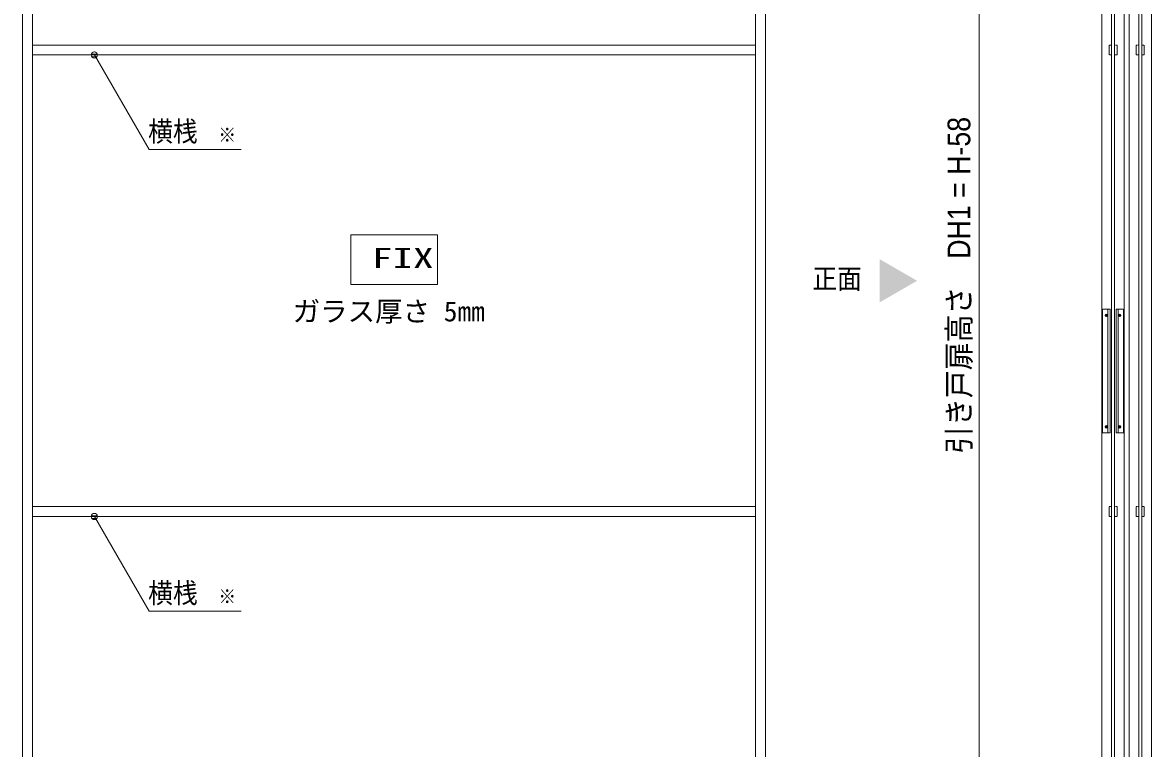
# Model space of a CAD drawing. Units: millimetres, scale not verified. Extents: x -6062 to 6062, y -3045 to 3045.
# Drawn here: x -2070 to -246, y -1597 to -424 of the extents above; entities that cross this region are included whole.
import ezdxf
from ezdxf.enums import TextEntityAlignment as Align

# ---------------------------------------------------------------- set-up
doc = ezdxf.new("R2010")
doc.units = ezdxf.units.MM
doc.header["$LTSCALE"] = 20
doc.linetypes.add('DASHED1', pattern=[1.8, 1.2, -0.6])
for name, color, linetype, lineweight in [('0-0_2寸法-1', 7, 'Continuous', 9), ('0-3_2寸法-3', 7, 'Continuous', 9), ('0-4_3一般', 7, 'Continuous', 9)]:
    doc.layers.add(name, color=color, linetype=linetype, lineweight=lineweight)
doc.styles.add('ＭＳ ゴシック', font='')
doc.styles.add('ＭＳ Ｐゴシック', font='')
doc.styles.get('ＭＳ ゴシック').set_extended_font_data('MS Gothic')
doc.styles.get('ＭＳ Ｐゴシック').set_extended_font_data('MS PGothic')

# ---------------------------------------------------------------- blocks, each defined once
blk = doc.blocks.new('グループ-3')
at = {"layer": '0-4_3一般'}
blk.add_line((29229.3, 5800), (29949.3, 5800), dxfattribs=at)
blk.add_lwpolyline([(29229.3, 6100), (29949.3, 6100), (29949.3, -39680), (29229.3, -39680)], close=True, dxfattribs=at)
blk = doc.blocks.new('グループ-9')
at = {"layer": '0-4_3一般'}
for p, q in [((30109.3, 6840), (30829.3, 6840)), ((30109.3, -40000), (30109.3, 6840)), ((30829.3, 6840), (30829.3, -40000)), ((30829.3, -40000), (30109.3, -40000))]:
    blk.add_line(p, q, dxfattribs=at)
blk = doc.blocks.new('グループ-12')
at = {"layer": '0-4_3一般'}
for p, q in [((30419.3, 5960), (30519.3, 5960)), ((30419.3, -39120), (30419.3, 5960)), ((30519.3, 5960), (30519.3, -39120)), ((30519.3, -39120), (30419.3, -39120))]:
    blk.add_line(p, q, dxfattribs=at)
blk = doc.blocks.new('グループ-14')
at = {"layer": '0-4_3一般'}
for p, q in [((29252.3, -17760), (29252.3, -21720)), ((29422.3, -21740), (29422.3, -17740)), ((29756.3, -17740), (29756.3, -21740)), ((29926.3, -21720), (29926.3, -17760)), ((29328.3, -17940), (29416.3, -17940)), ((29372.3, -17984), (29372.3, -17896)), ((29762.3, -17940), (29850.3, -17940)), ((29806.3, -17896), (29806.3, -17984)), ((29372.3, -21584), (29372.3, -21496)), ((29806.3, -21496), (29806.3, -21584)), ((29328.3, -21540), (29416.3, -21540)), ((29762.3, -21540), (29850.3, -21540))]:
    blk.add_line(p, q, dxfattribs=at)
for points in [[(29272.3, -21740), (29492.3, -21740), (29492.3, -17740), (29272.3, -17740)], [(29906.3, -17740), (29686.3, -17740), (29686.3, -21740), (29906.3, -21740)]]:
    blk.add_lwpolyline(points, dxfattribs=at)
for centre in [(29372.3, -17940), (29806.3, -17940), (29372.3, -21540), (29806.3, -21540)]:
    blk.add_circle(centre, 40, dxfattribs=at)
for centre, start, end in [((29272.3, -17760), 135, 180), ((29272.3, -17760), 90, 135), ((29906.3, -17760), 45, 90), ((29906.3, -17760), 0, 45), ((29272.3, -21720), 180, 225), ((29272.3, -21720), 225, 270), ((29906.3, -21720), 270, 315), ((29906.3, -21720), 315, 0)]:
    blk.add_arc(centre, 20, start, end, dxfattribs=at)
blk = doc.blocks.new('グループ-22')
at = {"layer": '0-4_3一般'}
blk.add_lwpolyline([(29639.3, 5620), (29639.3, -39220), (29539.3, -39220), (29539.3, 5620)], close=True, dxfattribs=at)
blk = doc.blocks.new('グループ-25')
at = {"layer": '0-4_3一般', "linetype": 'DASHED1'}
for points in [[(29459.3, -9200), (29539.3, -9200), (29539.3, -9520), (29459.3, -9520)], [(29639.3, -9200), (29719.3, -9200), (29719.3, -9520), (29639.3, -9520)], [(30339.3, -9200), (30419.3, -9200), (30419.3, -9520), (30339.3, -9520)], [(30519.3, -9200), (30599.3, -9200), (30599.3, -9520), (30519.3, -9520)], [(29459.3, -24120), (29539.3, -24120), (29539.3, -24440), (29459.3, -24440)], [(29639.3, -24120), (29719.3, -24120), (29719.3, -24440), (29639.3, -24440)], [(30339.3, -24120), (30419.3, -24120), (30419.3, -24440), (30339.3, -24440)], [(30519.3, -24120), (30599.3, -24120), (30599.3, -24440), (30519.3, -24440)]]:
    blk.add_lwpolyline(points, close=True, dxfattribs=at)
at = {"layer": '0-4_3一般'}
for name in ['グループ-9', 'グループ-3', 'グループ-12', 'グループ-22', 'グループ-14']:
    blk.add_blockref(name, (0, 0), dxfattribs=at)
blk = doc.blocks.new('グループ-26')
at = {"layer": '0-4_3一般'}
blk.add_blockref('グループ-25', (0, 0), dxfattribs=at)
blk = doc.blocks.new('グループ-61')
at = {"layer": '0-4_3一般'}
blk.add_line((18360, 6840), (18360, -40000), dxfattribs=at)
blk = doc.blocks.new('グループ-62')
at = {"layer": '0-4_3一般'}
for p, q in [((18360, 7000), (18360, -40000)), ((-5640, -40000), (-5640, 6840)), ((-5320, -40000), (-5320, 6840)), ((18040, 6840), (18040, -40000)), ((-5640, 6100), (-5640, -39740)), ((-5320, 6100), (-5320, -39740)), ((18040, -9200), (-5320, -9200)), ((18040, -9520), (-5320, -9520)), ((18040, -24120), (-5320, -24120)), ((18040, -24440), (-5320, -24440))]:
    blk.add_line(p, q, dxfattribs=at)
blk = doc.blocks.new('グループ-63')
at = {"layer": '0-4_3一般'}
for name in ['グループ-61', 'グループ-62']:
    blk.add_blockref(name, (0, 0), dxfattribs=at)

msp = doc.modelspace()

# ---------------------------------------------------------------- linework, layer by layer
at = {"layer": '0-0_2寸法-1'}
msp.add_line((-524.54, 292.29), (-524.54, -1974.29), dxfattribs=at)
at = {"layer": '0-3_2寸法-3'}
for p, q in [((-1953.33, -471.01), (-1953.67, -471.01)), ((-1953.33, -471.01), (-1953.67, -471.01)), ((-1948.61, -475.01), (-1958.39, -475.01)), ((-1949.5, -479.01), (-1957.5, -479.01)), ((-1948.61, -1221.01), (-1958.39, -1221.01)), ((-1953.33, -1217.01), (-1953.67, -1217.01)), ((-1953.33, -1217.01), (-1953.67, -1217.01)), ((-1949.5, -1225.01), (-1957.5, -1225.01))]:
    msp.add_line(p, q, dxfattribs=at)
for points in [[(-1716.16, -628.84), (-1865.26, -628.84), (-1953.5, -476)], [(-1716.16, -1374.84), (-1865.26, -1374.84), (-1953.5, -1222)]]:
    msp.add_lwpolyline(points, dxfattribs=at)
msp.add_lwpolyline([(-1539.5, -767), (-1399.5, -767), (-1399.5, -847), (-1539.5, -847)], close=True, dxfattribs=at)
for centre in [(-1953.5, -476), (-1953.5, -476), (-1953.5, -1222), (-1953.5, -1222)]:
    msp.add_circle(centre, 5.01, dxfattribs=at)
msp.add_solid([(-685.28, -805.93), (-624.54, -841), (-685.28, -876.07)], dxfattribs=at)

# ---------------------------------------------------------------- block references
at = {"layer": '0-4_3一般', "xscale": 0.05, "yscale": 0.05}
for name in ['グループ-63', 'グループ-26']:
    msp.add_blockref(name, (-1787.5, 0), dxfattribs=at)

# ---------------------------------------------------------------- texts
at = {"layer": '0-0_2寸法-1', "style": 'ＭＳ Ｐゴシック', "width": 0.9}
msp.add_text('引き戸扉高さ\u3000DH1 = H-58', height=36.69, rotation=90, dxfattribs=at).set_placement((-527.65, -1120.73), align=Align.BOTTOM_LEFT)
at = {"layer": '0-3_2寸法-3', "style": 'ＭＳ ゴシック'}
for s, height, width, p in [('横桟', 32.55, 0.9, (-1866.61, -625.66)), ('※', 23.31, 0.9, (-1753.26, -623.88)), ('FIX', 32.55, 1.5, (-1505.25, -830.17)), ('正面', 32.55, 0.9, (-793.76, -863.78)), ('横桟', 32.55, 0.9, (-1866.61, -1371.66)), ('※', 23.31, 0.9, (-1753.26, -1369.88))]:
    msp.add_text(s, height=height, dxfattribs=dict(at, width=width)).set_placement(p, align=Align.BOTTOM_LEFT)
msp.add_text('ガラス厚さ 5mm', height=32.55, dxfattribs=at).set_placement((-1633.29, -916.45), align=Align.BOTTOM_LEFT)

doc.saveas('drawing.dxf')
